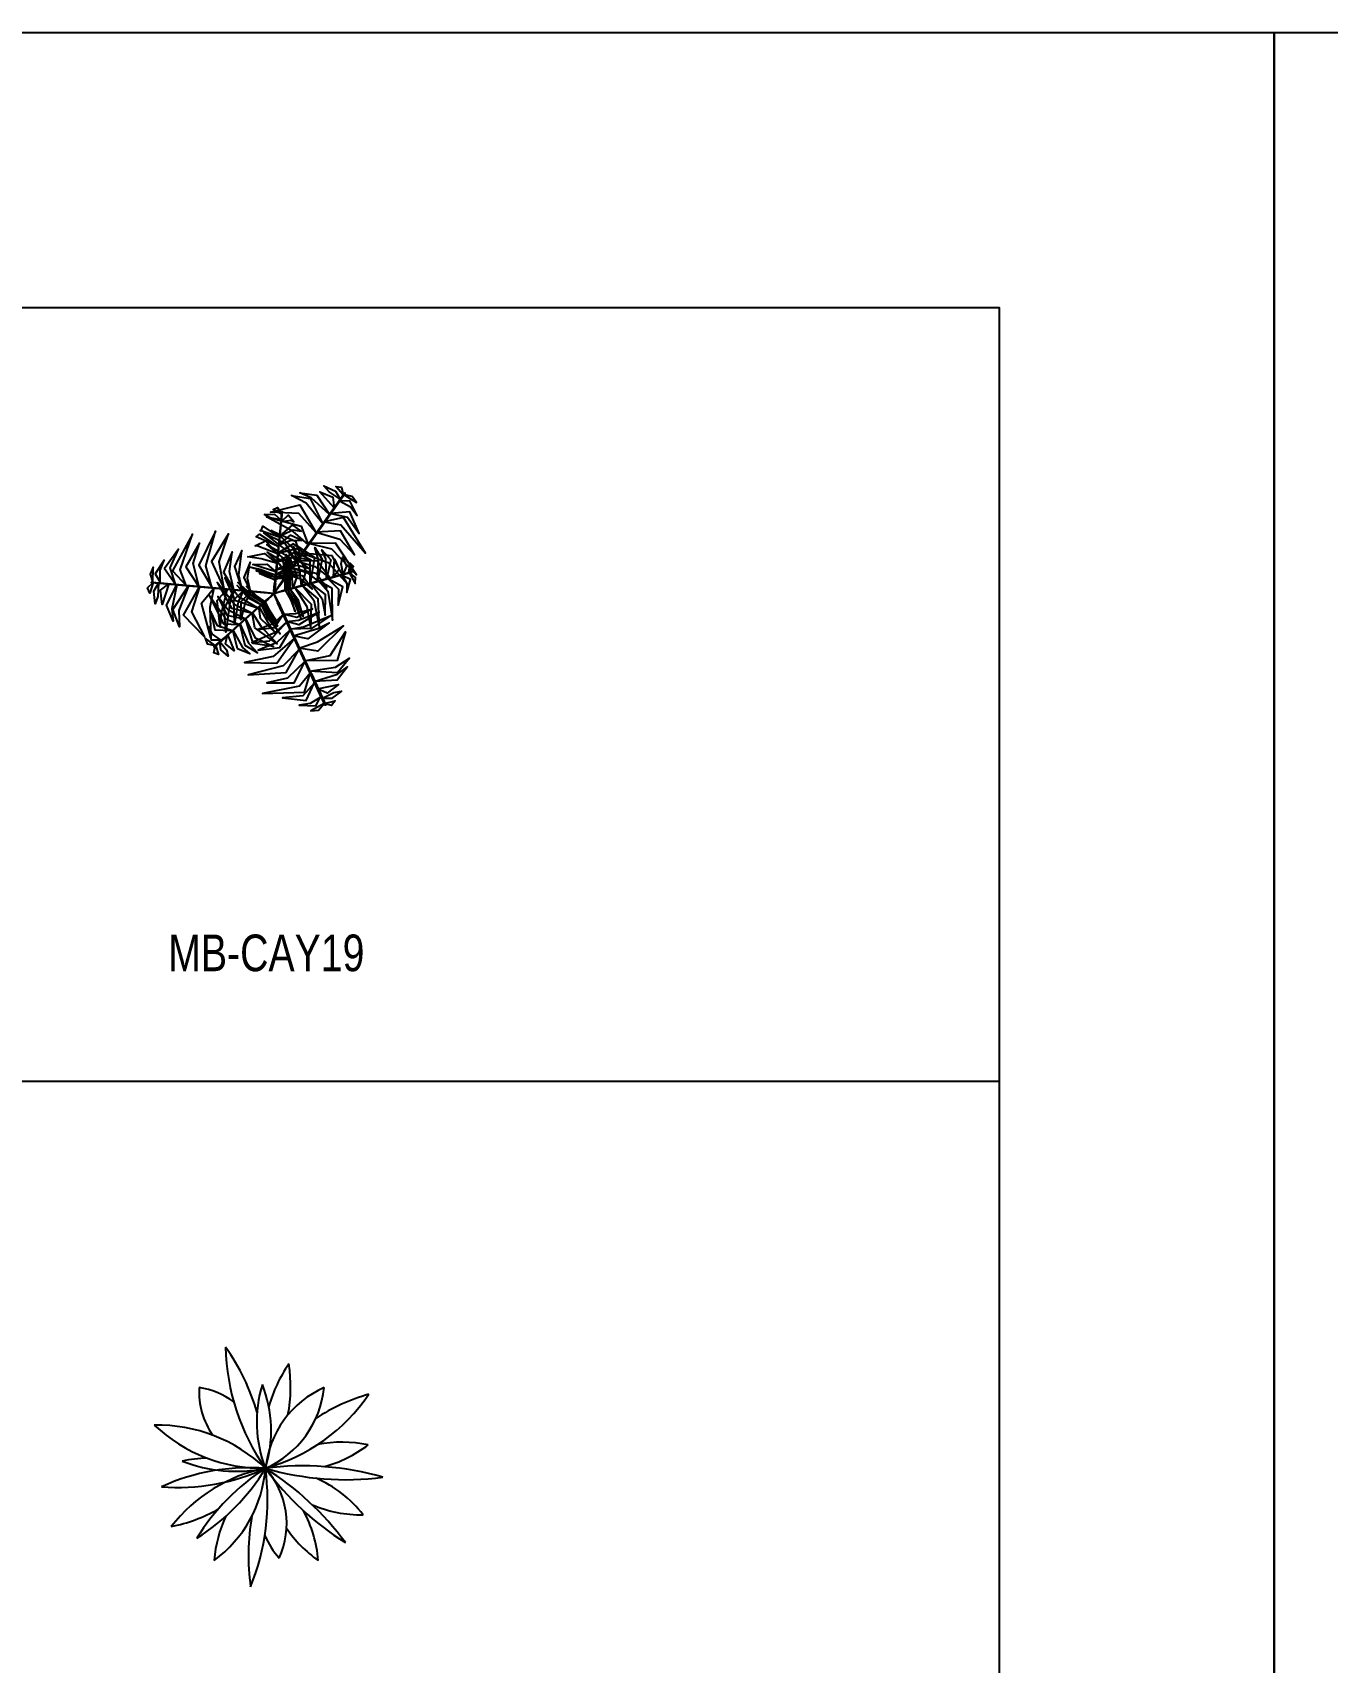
# Model space of a CAD drawing. Header units: millimetres. Extents: x 21129 to 2803301, y -510327 to 166837.
# Drawn here: x 295348 to 309471, y -115544 to -97763 of the extents above; entities that cross this region are included whole.
import ezdxf
from ezdxf.enums import TextEntityAlignment as Align

# ---------------------------------------------------------------- set-up
doc = ezdxf.new("R2010")
doc.units = ezdxf.units.MM
doc.layers.add('....01_TNT_A_DRAWING', color=7, linetype='Continuous')
doc.layers.add('....20_TNT_N_TEXT', color=9, linetype='Continuous')
doc.layers.add('....13_TNT_F_TREE', color=76, linetype='Continuous', transparency=0.5)
doc.styles.add('.TNT_A_TXT_3_NOTE', font='uromans.shx', dxfattribs={"width": 0.8})

# ---------------------------------------------------------------- blocks, each defined once
blk = doc.blocks.new('.TNT_KHUNG LAYOUT_2')
at = {"color": 250}
blk.add_lwpolyline([(0, 327), (450, 327), (450, 0), (0, 0)], close=True, dxfattribs=at)
at = {"color": 14}
blk.add_lwpolyline([(15, 312), (435, 312), (435, 15), (15, 15)], close=True, dxfattribs=at)
blk = doc.blocks.new('mb-cay19')
for points in [[(402.6, 564.6, -166.6), (341.9, 604.8, -186.5), (314.4, 637.2, -212.7), (376.4, 609.3, -208)], [(419.6, 588.7, -203.5), (378.2, 634.1, -238.7), (409.9, 629.7, -248.3)], [(307.7, 430.2, -66.4), (217.2, 543.8, -92.8), (138, 585.5, -113.7), (238.4, 568.3, -88.6)], [(344.3, 482.1, -91.4), (244.9, 572.1, -133.2), (182.8, 599.1, -141.3), (275.4, 587.6, -146.9)], [(369.5, 517.8, -116.9), (291.8, 605.1, -160), (363.6, 575.3, -151.5)], [(317.2, 443.7, -64.9), (321.7, 443.7, -64.9), (392.3, 543.7, -136.3), (387.9, 543.7, -136.3)], [(387.9, 543.8, -136), (392.4, 543.8, -136), (430.4, 597.7, -218.5), (426, 597.7, -218.5)], [(403, 554, -159.9), (458.2, 522.2, -187), (495.5, 475.9, -184.4), (454.6, 555.8, -211.9)], [(420.5, 590, -207.3), (491.4, 547, -240.3), (468.3, 580, -245.5)], [(79.1, 451.8, 406.3), (21.7, 462.4, 391.4), (-9.5, 481.3, 378.6), (44.3, 483.5, 388.3)], [(228.2, 317.7, -81.5), (146.9, 389, -104), (0.5, 467.7, -142.7), (189.8, 417.2, -94.6)], [(272.5, 380.4, -73.1), (176.6, 486.3, -100.5), (23.4, 494.6, -138.2), (182.8, 533.3, -100.8)], [(82.3, 484, 395.5), (36.6, 508.9, 377.7), (60.5, 519.9, 378.4)], [(76.5, 424.5, 414.8), (80.9, 424.5, 414.8), (88, 496.3, 390.6), (83.6, 496.3, 390.6)], [(83.5, 443.4, 406.7), (135.3, 451.1, 390.9), (150.5, 442.1, 384.5), (120, 478.3, 386.4)], [(315.2, 440.9, -66.3), (405.6, 425.6, -80.2), (540.7, 271.1, -129.6), (421.7, 465, -73.6)], [(351.4, 486.6, -98.1), (443.1, 467.6, -140.8), (507.1, 377.3, -144.7), (455.1, 495.6, -156.6)], [(-437.3, 93.6, -66.3), (-469.2, 179.6, -80.2), (-403, 373.8, -129.6), (-511.4, 173.8, -73.6)], [(-296.6, 84, -82.4), (-329.3, 201.7, -102.9), (-276.4, 391, -149.6), (-367.6, 205.2, -98.7)], [(-229.6, 74.6, -89.1), (-256.8, 223.6, -116.9), (-206.7, 375, -155.2), (-298.5, 224.2, -111.6)], [(64.8, 306.5, 393.5), (-42.6, 353.8, 395.4), (-55.2, 359.5, 375.2), (-38, 374.5, 414.5)], [(69.9, 358.2, 407.9), (-33.6, 393.1, 387), (-29, 391.5, 374.5), (-18.4, 417.1, 392.6)], [(163.1, 225.5, -119.8), (114, 282.2, -120), (-14, 380.7, -162), (101.4, 324.5, -96.8)], [(185.7, 257.6, -89.5), (84, 355.3, -118), (26, 393.7, -133.7), (159.9, 336, -98.8)], [(65.7, 315.4, 400.1), (134.7, 340.7, 410.2), (194, 339.9, 351.9), (129.7, 368, 435.6)], [(65.9, 317.4, 402.7), (70.4, 317.4, 402.7), (80.9, 424.5, 414.5), (76.5, 424.5, 414.5)], [(73.2, 365.5, 407.1), (145.5, 398.1, 396.2), (189.9, 391, 375.1), (142.9, 424.2, 400.2)], [(176.5, 244.4, -92.1), (180.9, 244.4, -92.1), (321.5, 443.4, -65.5), (317.1, 443.4, -65.5)], [(272.1, 384.7, -73.4), (400.7, 347.2, -96.6), (480, 262.1, -124.4), (404.6, 391.5, -87.5)], [(-495, 102.1, -98.1), (-524.4, 191.1, -140.8), (-478.2, 291.6, -144.7), (-554.7, 187.4, -156.6)], [(-367.1, 84.4, -73.4), (-398.9, 214.5, -96.6), (-364.9, 325.7, -124.4), (-439.2, 195.7, -87.5)], [(-177.7, 69.9, -117.8), (-201.3, 170.7, -107.7), (-186.6, 277.7, -147.4), (-232.8, 167.6, -66.9)], [(-130, 62.6, -177.3), (-150.8, 150.4, -168), (-132.7, 285.6, -217.6), (-172.8, 197, -149.1)], [(55.9, 216.3, 314.1), (-28.2, 239.7, 304.2), (-101.6, 251.2, 267.3), (-10.3, 268.2, 334.6)], [(60.9, 266.6, 358.3), (-47.2, 307.8, 354.9), (-60.6, 309.9, 288), (-3.7, 338.5, 375.7)], [(135.5, 186.4, -179.7), (96.3, 240.5, -172.3), (2.5, 316.8, -199.7), (117.9, 254.4, -139.6)], [(110.5, 151, -233.8), (74, 208.9, -220.7), (4.5, 275.3, -232.7), (89.5, 225.2, -191.9)], [(50.2, 157.8, 261.9), (54.6, 157.8, 261.9), (70.4, 317.4, 402.2), (65.9, 317.4, 402.2)], [(58.9, 269.1, 359.8), (163.4, 296.6, 365.4), (191.9, 287.3, 334.3), (147.9, 322, 391)], [(59.2, 223.1, 318.4), (153.7, 250.6, 325.9), (245.3, 233, 275.8), (156.2, 275.7, 348)], [(191.2, 92.7, 125.6), (182.8, 179.6, 115.7), (146.3, 306.4, 78.8), (215.9, 173.1, 146.1)], [(239.9, 106.1, 169.9), (239.5, 221.7, 166.5), (169, 310.1, 99.5), (263, 246.5, 187.2)], [(194.9, 270.5, -89.1), (337.5, 219.6, -116.9), (443.6, 100.5, -155.2), (358.9, 255.4, -111.6)], [(236.5, 323.8, -82.4), (354.8, 293.4, -102.9), (492.3, 152.9, -149.6), (377, 324.7, -98.7)], [(278.6, 116.8, 205), (284.1, 234, 207), (264, 302.1, 186.7), (305.1, 237.2, 226)], [(328.6, 130.6, 219.4), (324.1, 239.8, 198.6), (303.3, 289.1, 186), (351.9, 234.2, 204.2)], [(-619.1, 110.3, -207.3), (-617.3, 193.1, -240.3), (-634.3, 156.6, -245.5)], [(-579.2, 113, -159.9), (-579.2, 176.8, -187), (-557.7, 232.2, -184.4), (-606.6, 156.9, -211.9)], [(-86.9, 61.5, -231.9), (-102.9, 133.2, -225.6), (-87.6, 220.9, -262.3), (-123.3, 138.3, -200.6)], [(49.4, 150.7, 231.1), (-7.2, 168.9, 240), (-94.5, 195.7, 214.2), (-33.8, 183, 269.7)], [(51.2, 168.1, 271.7), (-57.5, 202.7, 262.6), (-73, 207.9, 250.7), (2, 210.1, 289.9)], [(52.2, 178.9, 280), (172, 204.3, 281), (233, 186.6, 236.5), (172.1, 231.6, 305.5)], [(70.1, 93.8, -322.6), (74.5, 93.8, -322.6), (180.9, 244.4, -92.1), (176.5, 244.4, -92.1)], [(101.9, 68.1, -81.9), (101.9, 120.5, -59.7), (94.9, 197.5, -61), (108.6, 119.7, -28.6)], [(114.1, 71.4, -22.8), (112.9, 123.5, -6.9), (101.1, 220.4, -21.8), (120.7, 117.7, 27.7)], [(127.7, 75.2, 42.7), (124.3, 134.6, 51.5), (107.3, 263.9, 25.7), (127.9, 164.5, 81.3)], [(144.5, 79.8, 83.3), (137.8, 193.7, 74.1), (126.4, 248.3, 62.2), (166.1, 140.8, 101.4)], [(134.7, 190.2, -177.3), (221.1, 164.4, -168), (329.1, 81.1, -217.6), (272.5, 160.1, -149.1)], [(164.9, 228, -117.8), (264, 197.9, -107.7), (349.3, 131.7, -147.4), (277, 226.8, -66.9)], [(365.7, 140.8, 223.6), (372.5, 237.2, 207), (397.4, 181.1, 221.4)], [(419.3, 155.6, 217.8), (408.6, 213, 202.9), (415, 248.9, 190.1), (436.4, 199.5, 199.8)], [(450.5, 164.2, 207), (457.3, 215.8, 189.2), (476.2, 197.5, 189.9)], [(-617.5, 110.1, -203.5), (-636.1, 51.6, -238.7), (-648.2, 81.2, -248.3)], [(-562.8, 105.2, -136), (-558.3, 105.2, -136), (-624, 111.2, -218.5), (-628.5, 111.2, -218.5)], [(-588.1, 107.4, -166.6), (-592.6, 34.8, -186.5), (-606.9, -5.2, -212.7), (-613.7, 62.4, -208)], [(-531.1, 102.2, -116.9), (-567.8, -8.8, -160), (-577.9, 68.4, -151.5)], [(-440.7, 94, -64.9), (-436.3, 94, -64.9), (-558.2, 105.2, -136.3), (-562.7, 105.2, -136.3)], [(-487.5, 98.2, -91.4), (-515.8, -32.8, -133.2), (-508.1, -100.2, -141.3), (-544.5, -14.2, -146.9)], [(-424.3, 92.4, -66.4), (-477.4, -42.7, -92.8), (-474, -132.1, -113.7), (-509.2, -36.6, -88.6)], [(-197.8, 71.7, -92.1), (-193.3, 71.7, -92.1), (-436, 94, -65.5), (-440.5, 94, -65.5)], [(-83.4, -56, 129.9), (-171.6, -12.1, 137.4), (-267.4, 109.7, 87.3), (-190.5, -28.9, 159.5)], [(-48.4, -28.1, 91.5), (-153.7, 34.3, 92.6), (-227, 135.5, 48), (-172.3, 14.3, 117)], [(-28.4, -10.3, 45.5), (-95.1, 35.5, 68.9), (-159.5, 93.7, 38.9), (-98.3, 26.3, 112.7)], [(-16.1, -2.4, -19.8), (-74.3, 37.4, 1), (-155.7, 110.8, -36.2), (-106.9, 55.8, 27.2)], [(48.1, 136.8, 165.7), (-1, 154.3, 181.6), (-56.1, 174.3, 166.7), (7.2, 159.5, 216.2)], [(46.8, 124.1, 106.6), (-2.1, 143, 128.7), (-36.9, 160.2, 127.5), (1.1, 148.9, 159.9)], [(70.1, 93.8, -322.6), (74.5, 93.8, -322.6), (43.6, 50, -599.8), (39.2, 50, -599.8)], [(44.9, 104.1, 10), (49.3, 104.1, 10), (45, 60.6, -300.5), (40.6, 60.6, -300.5)], [(44.9, 104.1, 10), (49.3, 104.1, 10), (54.6, 157.8, 261.9), (50.2, 157.8, 261.9)], [(45.9, 138.1, 168.7), (76.1, 148.2, 189.5), (185.8, 149.4, 152.3), (112.6, 156.7, 215.7)], [(47, 125.6, 109.4), (64.4, 133.6, 125), (135.7, 133.3, 95.9), (67.6, 139.7, 152.7)], [(49.6, 152.2, 234), (90.2, 163.7, 257.4), (177, 164.5, 227.4), (86.2, 172.6, 301.1)], [(112.2, 153.5, -231.9), (182.3, 131.5, -225.6), (250.6, 74.4, -262.3), (196.9, 146.6, -200.6)], [(134.6, 77, 73.4), (139, 77, 73.4), (293.6, 119.6, 213.7), (289.1, 119.6, 213.7)], [(198.7, 92.1, 129.9), (258.3, 13.7, 137.4), (290.2, -138, 87.3), (282.7, 20.4, 159.5)], [(241.6, 108.9, 171.3), (304.8, 21.2, 177), (321.7, -68.6, 145.8), (322.9, 44.8, 202.5)], [(287.2, 119.1, 211.6), (335.6, 63.9, 221.8), (361, -94.6, 163.4), (359.2, 78.3, 247.1)], [(289.1, 119.6, 214.2), (293.6, 119.6, 214.2), (397.4, 148.3, 226), (392.9, 148.3, 226)], [(336.6, 130.1, 218.6), (393, 74.4, 207.8), (391.8, -12.5, 186.6), (416.5, 86.2, 211.7)], [(392.9, 148.3, 226.3), (397.3, 148.3, 226.3), (466.9, 167.4, 202.1), (462.4, 167.4, 202.1)], [(413, 148.5, 218.2), (438.8, 102.9, 202.4), (439.3, 55.7, 196), (458.7, 127, 197.9)], [(452.7, 164.8, 205.1), (484.3, 104.9, 185.2), (486.9, 137.1, 188.4)], [(-363.6, 86.9, -73.1), (-407.4, -49.2, -100.5), (-337.9, -185.9, -138.2), (-451.2, -67.2, -100.8)], [(-287.1, 79.8, -81.5), (-308.2, -26.2, -104), (-303.2, -192.3, -142.7), (-354.1, -3.1, -94.6)], [(-150.8, -119.5, 211.6), (-218.7, -91.4, 221.8), (-311.7, 39.4, 163.4), (-233.4, -114.8, 247.1)], [(-213.8, 73.1, -89.5), (-247.6, -63.8, -118), (-251.8, -133.3, -133.7), (-268.8, 11.5, -98.8)], [(-114.4, -90, 171.3), (-209.9, -39.5, 177), (-265, 33.6, 145.8), (-215.7, -68.6, 202.5)], [(-174.7, 69.6, -119.8), (-199.3, -1.2, -120), (-220.6, -161.4, -162), (-229.6, -33.4, -96.8)], [(-14.1, 54.9, -322.6), (-9.7, 54.9, -322.6), (-193.4, 71.7, -92.1), (-197.8, 71.7, -92.1)], [(-127, 65.2, -179.7), (-154.3, 4.3, -172.3), (-173.5, -115.1, -199.7), (-177.1, 16, -139.6)], [(-83.9, 61.2, -233.8), (-115.8, 0.7, -220.7), (-138.5, -92.7, -232.7), (-137.7, 5.9, -191.9)], [(-8.4, 7.5, -79.1), (-55.8, 40.2, -63.5), (-108, 88.7, -92.6), (-62.2, 37.9, -35.8)], [(7.7, 21.9, -178.5), (12.1, 21.9, -178.5), (-28.2, -14, 73.5), (-32.6, -14, 73.5)], [(-16.8, 0, -22.8), (7.4, -46.1, -6.9), (60.9, -127.7, -21.8), (-2.2, -44.4, 27.7)], [(-14.1, 54.9, -322.6), (-9.7, 54.9, -322.6), (43.6, 50, -599.8), (39.2, 50, -599.8)], [(-7.3, 8.5, -81.9), (15.9, -38.5, -59.7), (56.4, -104.4, -61), (9.6, -40.8, -28.6)], [(7.7, 21.9, -178.5), (12.1, 21.9, -178.5), (44.8, 51, -488.9), (40.3, 51, -488.9)], [(61.6, 1.4, -322.6), (66.1, 1.4, -322.6), (43.6, 50, -599.8), (39.2, 50, -599.8)], [(82.5, 62.7, -178.5), (86.9, 62.7, -178.5), (44.8, 51, -488.9), (40.3, 51, -488.9)], [(61.6, 1.4, -322.6), (66.1, 1.4, -322.6), (143.3, -166.1, -92.1), (138.9, -166.1, -92.1)], [(82.5, 62.7, -178.5), (86.9, 62.7, -178.5), (139, 77, 73.5), (134.6, 77, 73.5)], [(103.3, 68.4, -79.1), (131.3, 18.1, -63.5), (156.6, -48.5, -92.6), (138.1, 17.4, -35.8)], [(114.6, 73.9, -19.8), (149.1, 12.4, 1), (189.6, -89.5, -36.2), (170.2, -18.5, 27.2)], [(129.1, 75.5, 45.5), (168.6, 4.9, 68.9), (200.6, -75.8, 38.9), (175.6, 11.8, 112.7)], [(155, 82.7, 91.5), (221.7, -19.9, 92.6), (242.5, -143.2, 48), (247.2, -10.3, 117)], [(-190.2, -151.2, 218.6), (-265.4, -126.2, 207.8), (-302.9, -47.8, 186.6), (-281.3, -147.2, 211.7)], [(-32.6, -14, 73.4), (-28.2, -14, 73.4), (-147.8, -120.7, 213.7), (-152.3, -120.7, 213.7)], [(-114.1, -86.8, 169.9), (-62.6, -190.3, 166.5), (39.8, -238.2, 99.5), (-72.6, -222.8, 187.2)], [(-76.4, -53.2, 125.6), (-30.4, -127.4, 115.7), (58.6, -224.9, 78.8), (-62.9, -136.2, 146.1)], [(92.3, -65, -231.9), (38.2, -114.6, -225.6), (-45.4, -145.2, -262.3), (44, -134.9, -200.6)], [(-40.3, -20.9, 83.3), (16.2, -120, 74.1), (50.6, -163.9, 62.2), (-32.6, -85.2, 101.4)], [(-27.2, -9.3, 42.7), (2.1, -61.1, 51.5), (74.6, -169.5, 25.7), (12.1, -89.4, 81.3)], [(91, -62.2, -233.8), (159.4, -59.6, -220.7), (251.7, -32.6, -232.7), (165.8, -81.1, -191.9)], [(109.2, -101.5, -179.7), (175.6, -94.7, -172.3), (288.6, -51.6, -199.7), (176.9, -120.3, -139.6)], [(129.2, -145, -119.8), (202.8, -130.9, -120), (352.2, -69.3, -162), (245.8, -141.1, -96.8)], [(-250.5, -201.6, 218.2), (-293.8, -172.1, 202.4), (-315.2, -129.9, 196), (-301, -202.5, 197.9)], [(-152.3, -120.7, 214.2), (-147.8, -120.7, 214.2), (-228.2, -192.4, 226), (-232.6, -192.4, 226)], [(-211.6, -173.7, 223.6), (-174.9, -263.1, 207), (-222.1, -223.8, 221.4)], [(-182.8, -148.1, 219.4), (-130.4, -243.9, 198.6), (-89.8, -278.9, 186), (-157.8, -251.2, 204.2)], [(-144.1, -113.5, 205), (-97.1, -221.1, 207), (-48.9, -273.2, 186.7), (-114.5, -233.1, 226)], [(112.9, -102.8, -177.3), (47.2, -164.7, -168), (-78.9, -216.6, -217.6), (17.9, -207, -149.1)], [(130.5, -147.8, -117.8), (54.9, -218.6, -107.7), (-45.1, -259.3, -147.4), (73.4, -244.3, -66.9)], [(138.9, -166, -92.1), (143.3, -166, -92.1), (245.4, -387.3, -65.5), (241, -387.3, -65.5)], [(145.7, -180.6, -89.5), (281.2, -141.4, -118), (343.4, -110.3, -133.7), (226.5, -197.4, -98.8)], [(176.5, -247.4, -81.5), (278.9, -212.7, -104), (420.3, -125.4, -142.7), (281.8, -264, -94.6)], [(208.7, -317.2, -73.1), (348.4, -287.1, -100.5), (432.1, -158.6, -138.2), (385.9, -316, -100.8)], [(-278.9, -233.7, 205.1), (-333.7, -194, 185.2), (-321.8, -224.1, 188.4)], [(-232.6, -192.4, 226.3), (-228.2, -192.4, 226.3), (-282, -240.4, 202.1), (-286.4, -240.4, 202.1)], [(-277.2, -232.2, 207), (-260.4, -281.6, 189.2), (-285.4, -273.4, 189.9)], [(-253.1, -210.7, 217.8), (-217.9, -257.4, 202.9), (-207.8, -292.4, 190.1), (-248.9, -257.6, 199.8)], [(152.3, -195.1, -89.1), (36.9, -293.1, -116.9), (-119.3, -325.5, -155.2), (57.2, -329.5, -111.6)], [(177.7, -257.7, -82.4), (92.1, -345, -102.9), (-98.3, -393.8, -149.6), (108.2, -379.9, -98.7)], [(212.6, -319, -73.4), (115.8, -411.6, -96.6), (2.5, -437.8, -124.4), (152.2, -437.1, -87.5)], [(234.2, -372.6, -66.4), (377.8, -351, -92.8), (453.6, -303.3, -113.7), (388.5, -381.6, -88.6)], [(260.8, -430.2, -91.4), (388.4, -389.2, -133.2), (442.9, -348.9, -141.3), (386.6, -423.3, -146.9)], [(239.7, -384.4, -66.3), (181.2, -455.1, -80.2), (-20.1, -494.8, -129.6), (207.3, -488.7, -73.6)], [(261.2, -438.7, -98.1), (198.8, -508.6, -140.8), (88.7, -518.8, -144.7), (217.2, -533, -156.6)], [(241.1, -387.6, -64.9), (245.5, -387.6, -64.9), (296.8, -498.8, -136.3), (292.4, -498.8, -136.3)], [(293.8, -517, -159.9), (238.6, -548.9, -187), (179.9, -558.1, -184.4), (269.5, -562.7, -211.9)], [(279.2, -469.9, -116.9), (393.7, -446.2, -160), (331.9, -493.6, -151.5)], [(292.4, -498.9, -136), (296.9, -498.9, -136), (324.5, -558.8, -218.5), (320.1, -558.8, -218.5)], [(303.1, -522, -166.6), (368.3, -489.5, -186.5), (410.1, -481.9, -212.7), (355, -521.6, -208)], [(316.2, -550.2, -207.3), (243.5, -590.1, -240.3), (283.7, -586.6, -245.5)], [(315.5, -548.8, -203.5), (375.5, -535.6, -238.7), (355.9, -560.9, -248.3)]]:
    blk.add_3dface(points)
blk = doc.blocks.new('MB-CAY39')
at = {"color": 0, "linetype": 'ByBlock'}
for centre, radius, start, end in [((957.6, 680.5), 1179.6, 181.03469, 215.33351), ((-1184.1, -23), 1179.6, 16.04407, 35.33351), ((768.2, 124.3), 783.2, 145.53827, 164.45577), ((-650.4, 441.4), 783.2, 348.82531, 9.25849), ((637.4, 250.5), 689.8, 162.74576, 201.44393), ((-663.5, 202.9), 689.8, 342.74576, 21.44393), ((58.6, 419.3), 425.7, 177.34632, 214.3867), ((-430, 18), 425.7, 53.69765, 81.44792), ((-224.7, 494.8), 543, 293.89807, 354.10399), ((535.4, -57.5), 543, 113.89807, 174.10399), ((-274.3, 970.9), 1009.2, 285.49028, 325.72625), ((829.3, -570.1), 1009.2, 105.49028, 123.68763), ((-598.2, -628.5), 863.2, 46.56236, 90.84355), ((-17.4, 861.4), 863.2, 226.56236, 270.84355), ((415.1, -548.3), 689.2, 78.24201, 101.28713), ((135.7, 673), 689.2, 285.01912, 307.52916), ((-93.8, -1143.3), 1145.1, 85.53911, 114.62678), ((-298.6, -746.1), 800.3, 91.70193, 101.53785), ((-164.8, 782.4), 800.3, 248.45646, 281.53785), ((199.3, -1558.9), 1570.5, 73.84694, 97.46256), ((-481.9, 1039.2), 1145.1, 265.53911, 294.62678), ((163, -848.5), 863.2, 101.20536, 142.19161), ((-1009.4, 608.9), 1175.7, 302.44794, 328.71051), ((626.1, -993.8), 1175.7, 122.44794, 148.71051), ((-691.8, 52.1), 689.2, 306.23657, 355.52372), ((-1262.9, -171.8), 1269.6, 337.97445, 7.69912), ((-846.7, -1344.4), 1584.8, 36.25625, 57.91028), ((1273.2, 935.6), 1584.8, 216.25625, 237.91028), ((-341.1, -304), 452.3, 335.53277, 41.94534), ((432.2, 1506.8), 1570.5, 253.84694, 277.46256), ((11.3, -654.2), 652.7, 37.7343, 66.55132), ((-686.7, 527.5), 863.2, 281.20536, 299.39268), ((402.7, -557.6), 689.2, 154.64427, 175.52372), ((1172.3, -477.8), 1269.6, 170.28607, 187.69912), ((-394.2, -558.6), 679.6, 4.61439, 28.69256), ((511.5, 397.8), 652.7, 246.38758, 271.40442), ((672.6, 53), 679.6, 214.18544, 235.03366), ((407, -189), 452.3, 203.28393, 221.94534)]:
    blk.add_arc(centre, radius, start, end, dxfattribs=at)

msp = doc.modelspace()

# ---------------------------------------------------------------- linework, layer by layer
at = {"layer": '....13_TNT_F_TREE'}
msp.add_line((221892.4, -109202.9), (305892.4, -109202.9), dxfattribs=at)

# ---------------------------------------------------------------- block references
at = {"layer": '....01_TNT_A_DRAWING', "xscale": 200, "yscale": 200, "zscale": 200}
for p in [(218892.4, -163162.9), (308892.4, -163162.9)]:
    msp.add_blockref('.TNT_KHUNG LAYOUT_2', p, dxfattribs=at)
at = {"layer": '....13_TNT_F_TREE', "xscale": 2, "yscale": 2, "zscale": 2}
for name, p in [('mb-cay19', (297897.6, -103982.9)), ('MB-CAY39', (297897.6, -113422.9))]:
    msp.add_blockref(name, p, dxfattribs=at)

# ---------------------------------------------------------------- texts
at = {"layer": '....20_TNT_N_TEXT', "style": '.TNT_A_TXT_3_NOTE', "width": 0.8}
msp.add_text('MB-CAY19', height=400, dxfattribs=at).set_placement((297897.6, -108002.9), align=Align.CENTER)

doc.saveas('drawing.dxf')
